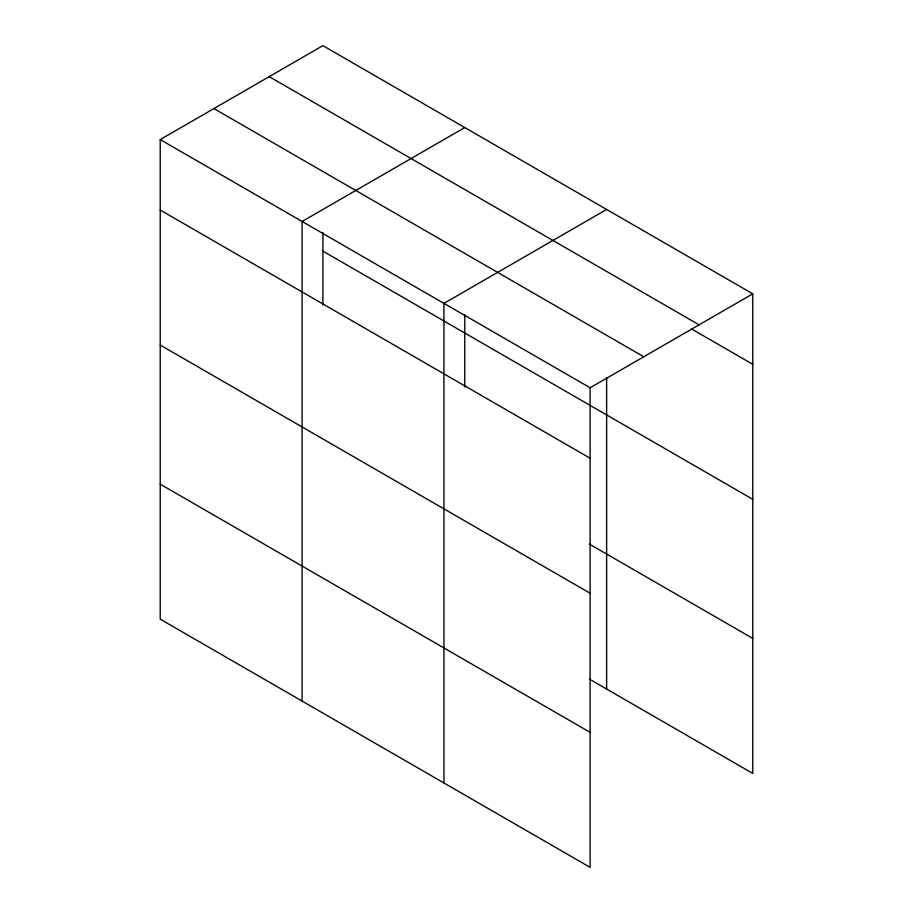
<?xml version="1.0" encoding="UTF-8"?>
<svg xmlns="http://www.w3.org/2000/svg" width="913" height="913" viewBox="0 0 913 913"><rect width="100%" height="100%" fill="white"/><g stroke="black" fill="none" stroke-linecap="round" stroke-linejoin="round"><path stroke-width="1.37" d="M464.774 314.54L464.774 386.952M590.095 593.233L590.095 387.763L160.22 139.575L160.22 619.162L590.095 867.35L590.095 593.233L160.22 345.046M606.631 377.971L606.631 689.041M589.353 679.067L752.78 773.425L752.78 293.838L322.905 45.65L160.22 139.575M464.774 127.546L302.077 221.482L302.077 701.07M606.631 209.454L443.935 303.378L443.935 782.966M590.095 387.763L752.78 293.838M269.221 76.646L699.096 324.834M691.369 328.828L752.78 364.287M213.904 108.579L643.779 356.766M322.905 251.121L752.78 499.297M160.22 210.036L590.095 458.223M589.353 544.057L752.78 638.404M160.22 484.152L590.095 732.34M322.905 232.644L322.905 305.056"/></g></svg>
